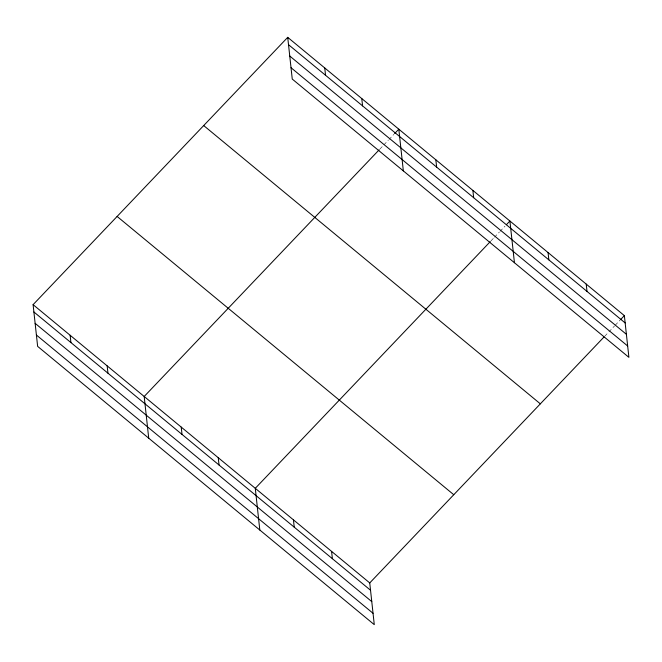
<?xml version="1.0" encoding="UTF-8"?>
<svg xmlns="http://www.w3.org/2000/svg" width="662" height="662" viewBox="0 0 662 662"><rect width="100%" height="100%" fill="white"/><g stroke="black" fill="none" stroke-linecap="round" stroke-linejoin="round"><path stroke-width="0.5" stroke-dasharray="3.31 2.48" d="M379.914 149.033L388.313 140.212M389.016 139.475L393.915 134.328M491.005 240.86L493.802 237.923M494.506 237.186L499.405 232.039M500.108 231.311L505.007 226.164M604.762 336.213L608.262 332.539M608.966 331.803L614.568 325.919M615.263 325.183L620.17 320.036"/><path stroke-width="0.99" d="M33.1 304.652L369.744 582.932L374.278 624.647L37.635 346.367L33.1 304.652L287.722 37.353L624.365 315.633L628.9 357.348L292.256 79.068L287.722 37.353M379.21 149.769L144.192 396.488L148.727 438.203M394.618 133.6L398.814 129.189L403.348 170.904M490.302 241.597L255.284 488.316L259.818 530.03M506.405 224.691L509.906 221.017L514.44 262.731M369.744 582.932L604.058 336.95M620.865 319.307L624.365 315.633M288.516 44.677L625.16 322.948M289.749 56.022L626.393 334.302M291.023 67.723L627.667 345.994M203.697 125.565L540.341 403.837M117.124 216.449L453.768 494.721M33.894 311.976L370.538 590.247M35.127 323.329L371.771 601.601M36.402 335.022L373.045 613.293M586.218 284.089L587.012 291.412M548.062 252.553L548.856 259.876M472.875 190.408L473.669 197.723M435.844 159.799L436.639 167.114M361.783 98.58L362.577 105.895M324.752 67.963L325.547 75.286M331.588 551.388L332.39 558.711M293.44 519.852L294.234 527.175M218.253 457.707L219.048 465.022M181.222 427.098L182.017 434.413M107.161 365.879L107.956 373.194M70.131 335.27L70.925 342.585"/></g></svg>
